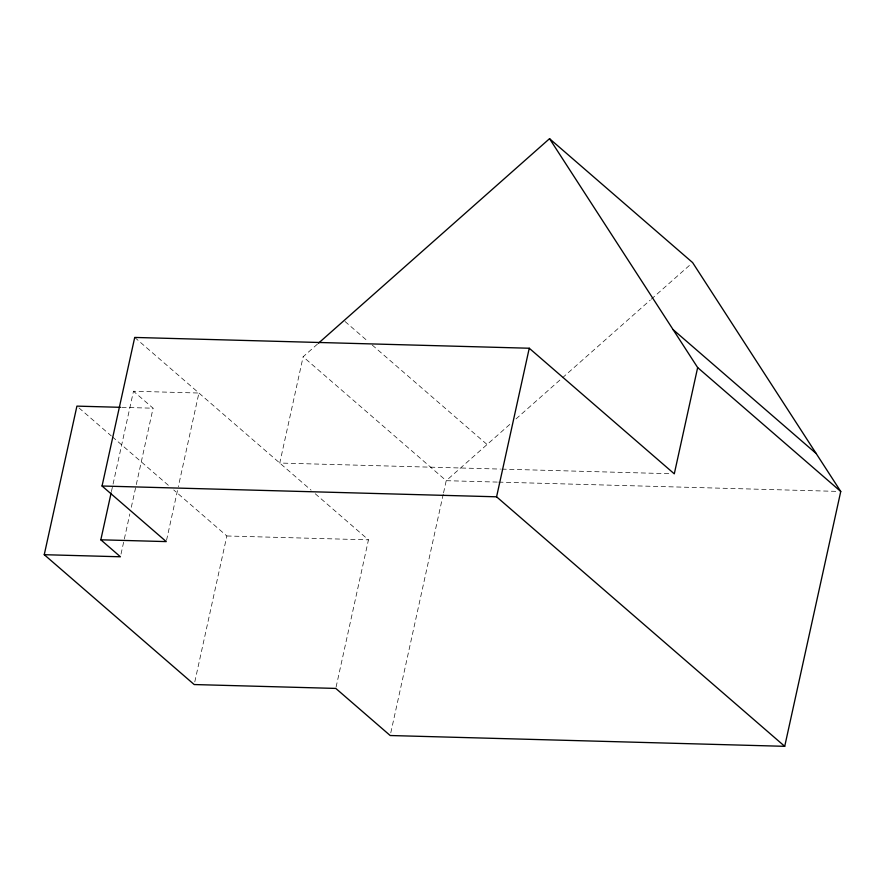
<?xml version="1.0" encoding="UTF-8"?>
<svg xmlns="http://www.w3.org/2000/svg" width="885" height="885" viewBox="0 0 885 885"><rect width="100%" height="100%" fill="white"/><g stroke="black" fill="none" stroke-linecap="round" stroke-linejoin="round"><path stroke-width="0.66" stroke-dasharray="4.42 3.32" d="M111.41 491.617L133.48 391.236L198.915 393.028L178.316 486.717M121.013 554.098L129.841 513.953M131.312 507.26L153.083 408.206L133.48 391.236M166.546 540.259L178.018 488.055M194.788 681.87L226.859 535.978L173.759 489.991M317.438 344.121L303.135 356.777L279.771 463.043L500.49 469.083M336.09 687.081L368.459 539.85L315.248 493.764M390.783 732.824L443.252 494.173M443.551 492.823L446.217 480.688L510.844 423.484M516.01 418.915L561.455 378.691M562.484 377.784L650.276 300.07M651.305 299.163L691.594 263.509M121.798 407.354L153.083 408.206M501.861 469.116L671.538 473.763M497.259 482.082L446.217 480.688L303.135 356.777M498.642 482.115L837.995 491.407M226.859 535.978L368.459 539.85M345.039 321.509L368.016 341.411M372.198 345.028L487.082 444.513M134.719 337.439L311.077 490.157M78.997 407.93L111.278 435.885M112.318 436.781L168.548 485.478"/><path stroke-width="1.33" d="M318.456 343.214L549.541 138.679L692.623 262.591L840.75 491.485L784.718 746.32L390.197 735.524L335.802 688.419L194.202 684.547L44.25 554.696L76.918 406.126L120.437 407.321M111.123 492.956L100.824 539.806L166.247 541.598L102.052 486.009L134.719 337.439L529.252 348.236L674.293 473.84L697.657 367.574L549.541 138.679M784.718 746.32L496.585 496.806L529.252 348.236M102.052 486.009L496.585 496.806M44.25 554.696L120.426 556.776L100.824 539.806M673.098 329.618L816.18 453.518M697.657 367.574L840.75 491.485"/></g></svg>
